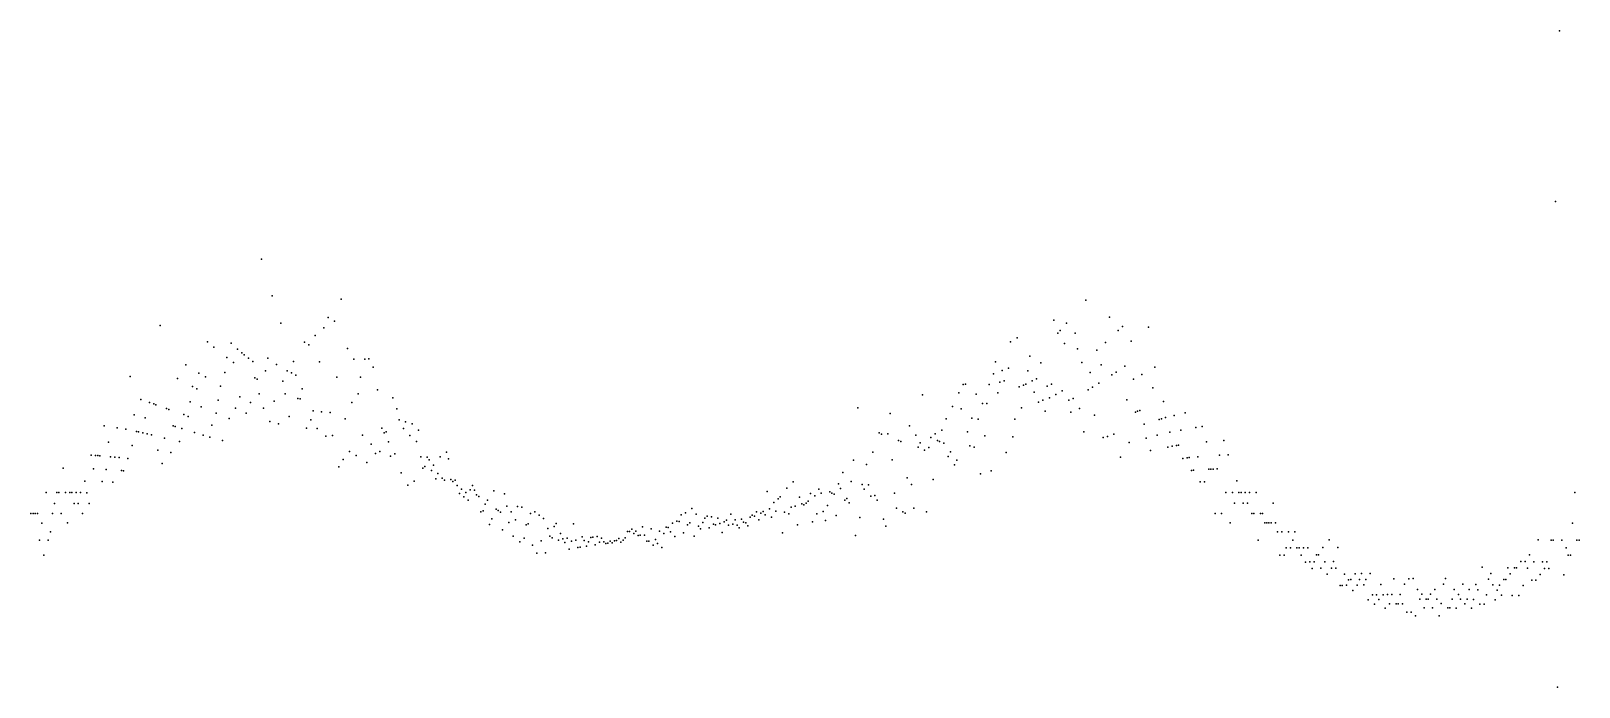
# Model space of a CAD drawing. Header units: metres. Extents: x 0 to 360, y 24 to 177.
import ezdxf

# ---------------------------------------------------------------- set-up
doc = ezdxf.new("R2010")
doc.units = ezdxf.units.M

msp = doc.modelspace()

# ---------------------------------------------------------------- linework, layer by layer
for p in [(355, 176.66), (354, 137.07), (53.5, 123.67), (56, 115.13), (72, 114.41), (245, 114.13), (30, 108.27), (58, 108.85), (69, 110.1), (70.5, 109.26), (237.5, 109.48), (240.5, 108.79), (250.5, 110.23), (253.5, 108.04), (259.5, 107.86), (41, 104.5), (63.5, 104.4), (66, 105.93), (68, 107.71), (227.5, 104.5), (229, 105.43), (238.5, 106.49), (239, 107.08), (242.5, 106.5), (249.5, 104.33), (252.5, 107.14), (255.5, 104.67), (42.5, 103.27), (45.5, 100.87), (46.5, 104.17), (48, 102.79), (49, 101.92), (49.5, 101.46), (50.5, 100.68), (55, 100.67), (64.5, 103.8), (73.5, 102.97), (232, 101.13), (240, 104.07), (243, 102.85), (247.5, 102.57), (36, 99.18), (39, 97.23), (45, 97.34), (47, 99.66), (51.5, 99.92), (54.5, 97.72), (57, 99.25), (59.5, 97.75), (60.5, 97.27), (61, 99.88), (67, 99.84), (75, 100.47), (77.5, 100.44), (78.5, 100.53), (79.5, 98.6), (224, 99.81), (225.5, 97.82), (227, 98.35), (231.5, 97.72), (234.5, 99.59), (244, 99.69), (246, 97.35), (248.5, 99.18), (252, 97.47), (254, 98.87), (261, 98.57), (23, 96.45), (34, 95.96), (37.5, 94.08), (38.5, 93.56), (40.5, 96.32), (44, 94.2), (52, 96.13), (52.5, 95.81), (58.5, 95.36), (61.5, 96.73), (63, 93.56), (71, 96.28), (76.5, 96.28), (216.5, 94.59), (217, 94.62), (222.5, 94.59), (223.5, 97.05), (225, 95.1), (226, 95.45), (229.5, 94.04), (230.5, 94.4), (231, 94.62), (232.5, 95.39), (233.5, 95.9), (236, 94.18), (237, 94.69), (246.5, 93.97), (248, 94.89), (251, 96.84), (256, 95.8), (258, 96.91), (260.5, 93.8), (25.5, 91.11), (27.5, 90.43), (28.5, 90.08), (29, 89.89), (37, 90.53), (43.5, 90.97), (48.5, 91.69), (51, 90.43), (53, 92.44), (56.5, 90.73), (59, 92.4), (62, 91.36), (62.5, 91.24), (74.5, 90.38), (76, 92.43), (80.5, 93.33), (84, 91.45), (207, 92.17), (215.5, 92.66), (219.5, 92.37), (221, 90.2), (222, 90.17), (224.5, 92.61), (233, 92.81), (234, 90.5), (235, 90.9), (236.5, 91.48), (238, 92.25), (239.5, 93.14), (241, 90.91), (242, 91.36), (245.5, 93.37), (254.5, 91.01), (263, 90.64), (24, 87.52), (26.5, 86.84), (31.5, 89), (32, 88.81), (35.5, 87.58), (36.5, 87.18), (39.5, 89.38), (43, 87.89), (46, 86.72), (47.5, 89.07), (50, 87.95), (54, 89.05), (60, 87.16), (65, 86.36), (65.5, 88.43), (67.5, 88.23), (69.5, 88.1), (73, 86.6), (85, 88.92), (85.5, 86.36), (192, 89.19), (199.5, 87.87), (212.5, 86.63), (214, 89.43), (216, 88.92), (218.5, 86.75), (220, 86.52), (228.5, 86.56), (230, 89.18), (235.5, 88.38), (241.5, 88.12), (243.5, 89.03), (247, 87.49), (256.5, 88.19), (257, 88.38), (257.5, 88.57), (262, 86.45), (262.5, 86.59), (263.5, 86.89), (265.5, 87.4), (268, 87.99), (17, 84.95), (20, 84.52), (22, 84.2), (24.5, 83.68), (25, 83.58), (26, 83.35), (27, 83.12), (28, 82.88), (33, 84.95), (33.5, 84.8), (35, 84.36), (38, 83.42), (40, 82.81), (42, 85.17), (55.5, 85.97), (57.5, 85.43), (64, 84.42), (66.5, 84.34), (70, 82.76), (77, 82.78), (81.5, 84.46), (82, 83.33), (82.5, 83.56), (86.5, 84.33), (87, 85.87), (88, 82.77), (88.5, 85.48), (90, 83.97), (197, 83.32), (197.5, 83.03), (199, 83.14), (204, 85), (205.5, 82.78), (210, 83.16), (211.5, 83.96), (217.5, 83.59), (221.5, 82.69), (244.5, 83.59), (251.5, 83.04), (258.5, 85.36), (261.5, 82.81), (264.5, 83.5), (267, 84), (270.5, 84.58), (272, 84.8), (18, 81.18), (23.5, 80.45), (29.5, 79.34), (31, 82.15), (34.5, 81.32), (41.5, 82.35), (44.5, 81.56), (68.5, 82.6), (79, 80.7), (83, 81.23), (89.5, 81.38), (201.5, 81.6), (202, 81.32), (206, 80.04), (206.5, 81), (207.5, 79.3), (208.5, 79.95), (209, 82.3), (210.5, 81.58), (211, 81.36), (212, 80.93), (218, 80.31), (219, 80.02), (228, 82.43), (249, 82.24), (250, 82.54), (255, 81.08), (259, 82.14), (260, 79.26), (264, 80.06), (265, 80.22), (266, 80.39), (266.5, 80.46), (273, 81.29), (277, 81.61), (14, 78.16), (15, 78.09), (15.5, 78.06), (16, 78.02), (18.5, 77.8), (19.5, 77.72), (20.5, 77.62), (22.5, 77.41), (30.5, 76.22), (32.5, 78.75), (72.5, 77.14), (74, 78.99), (75.5, 78.1), (78, 76.49), (80, 78.56), (81, 79.01), (83.5, 77.94), (84.5, 78.46), (90.5, 77.75), (91.5, 75.5), (92, 77.74), (92.5, 77.09), (93.5, 75.88), (95, 77.81), (96.5, 78.83), (97, 77.3), (191, 76.97), (194, 75.97), (195.5, 78.89), (200, 77.08), (213, 77.86), (213.5, 78.95), (214.5, 75.95), (215, 77), (226.5, 78.77), (253, 77.74), (267.5, 77.42), (268.5, 77.54), (269, 77.59), (271, 77.78), (276, 78.14), (278, 78.25), (7.5, 75.18), (12.5, 72.16), (14.5, 75), (16.5, 72.03), (17.5, 74.82), (19, 71.9), (21, 74.57), (21.5, 74.54), (71.5, 75.49), (86, 74.03), (89, 72.11), (91, 75.17), (93, 74.64), (94, 72.71), (94.5, 73.88), (95.5, 72.85), (96, 72.36), (97.5, 72.52), (98, 72.06), (98.5, 72.38), (177, 71.96), (188.5, 74.14), (190.5, 72.09), (203.5, 72.9), (209.5, 72.55), (220.5, 73.84), (223, 74.53), (269.5, 74.63), (270, 74.66), (271.5, 71.95), (272.5, 72), (273.5, 74.9), (274, 74.92), (274.5, 74.95), (275.5, 74.99), (280, 72.21), (3.5, 69.51), (6, 69.51), (6.5, 69.51), (8, 69.5), (9, 69.49), (9.5, 69.49), (10.5, 69.48), (11.5, 69.47), (13, 69.46), (87.5, 71.2), (99, 71.16), (99.5, 69.28), (100, 70.31), (100.5, 68.5), (101, 69.5), (102, 70.11), (102.5, 71.14), (103, 70.01), (103.5, 68.93), (104, 68.54), (107.5, 69.87), (110, 69.21), (171, 69.74), (174, 68.48), (175.5, 70.53), (178.5, 68.42), (181, 69.23), (182, 68.71), (183, 70.31), (183.5, 69.32), (185.5, 69.66), (186, 69.38), (186.5, 69.1), (187.5, 71.51), (188, 70.45), (193, 71.38), (193.5, 70.28), (194.5, 71.29), (195, 68.61), (196, 68.79), (200.5, 69.34), (204.5, 71.37), (277.5, 69.48), (279, 69.49), (280.5, 69.51), (281, 69.51), (282, 69.52), (283, 69.52), (284.5, 69.53), (358.5, 69.51), (5.5, 66.98), (10, 66.97), (11, 66.97), (13.5, 66.96), (101.5, 67.74), (104.5, 65.01), (105, 65.28), (105.5, 66.79), (106, 67.71), (108, 65.65), (108.5, 65.31), (109, 64.96), (110.5, 66.29), (111.5, 64.99), (113, 66.26), (114, 66.11), (117, 65), (152, 64.8), (153.5, 65.75), (168.5, 65.02), (170, 65.08), (171.5, 65.72), (172.5, 67.17), (173, 65.14), (173.5, 68.04), (175, 64.93), (176.5, 66.11), (177.5, 66.29), (179, 66.87), (179.5, 66.63), (180, 67.04), (180.5, 67.45), (184, 65.07), (185, 66.48), (189, 67.7), (189.5, 68.12), (190, 67.13), (196.5, 67.72), (201, 65.85), (202.5, 64.99), (205, 65.87), (208, 65.02), (279.5, 66.99), (281.5, 66.99), (282.5, 66.99), (288.5, 66.99), (0, 64.61), (0.5, 64.61), (1, 64.61), (1.5, 64.61), (2.5, 62.41), (5, 64.62), (7, 64.62), (8.5, 62.44), (12, 64.64), (106.5, 62.05), (107, 63.39), (111, 62.53), (112.5, 63.17), (115, 62.03), (115.5, 62.22), (116, 64.61), (118, 64.23), (119, 63.48), (120, 61.16), (121.5, 61.6), (122, 62.27), (126, 62.25), (142, 61.55), (147.5, 61.43), (148, 61.4), (149, 62.37), (150, 62.81), (150.5, 62.76), (151, 64.35), (152.5, 62.01), (153, 62.48), (154.5, 64.45), (155, 61.67), (156, 62.56), (156.5, 63.56), (157, 64.02), (157.5, 61.26), (158, 63.83), (158.5, 62.11), (159, 62.02), (159.5, 63.52), (160, 62.34), (161, 62.65), (161.5, 63.08), (162, 61.89), (162.5, 64.5), (163, 62.18), (163.5, 63.12), (164, 61.92), (164.5, 61.28), (165, 63.27), (165.5, 62.58), (166, 62.44), (166.5, 61.77), (167, 63.79), (167.5, 64.2), (168, 64.04), (169, 63.15), (169.5, 64.68), (170.5, 64.32), (172, 63.78), (176, 64.51), (178, 61.97), (181.5, 62.68), (182.5, 64.57), (184.5, 63), (187, 64.16), (192.5, 63.73), (198, 63.28), (198.5, 61.68), (203, 64.69), (275, 64.65), (276.5, 64.65), (278.5, 62.48), (283.5, 64.64), (284, 64.64), (285.5, 64.63), (286, 64.63), (286.5, 62.43), (287, 62.43), (287.5, 62.43), (288, 62.43), (289, 62.43), (358, 62.41), (2, 58.43), (4, 58.44), (4.5, 60.36), (109.5, 60.81), (112, 59.37), (113.5, 58.04), (114.5, 58.86), (118.5, 58.3), (120.5, 59.34), (121, 59), (122.5, 58.46), (123, 60.01), (123.5, 58.71), (124, 57.9), (124.5, 58.93), (125.5, 58.22), (126.5, 58.42), (128, 59.17), (128.5, 58.32), (129.5, 58.03), (130, 59.03), (130.5, 59.11), (131.5, 59.25), (132, 57.93), (132.5, 58.91), (133, 58.05), (133.5, 57.65), (134, 57.7), (134.5, 58.21), (135, 57.8), (135.5, 58.3), (136, 58.34), (136.5, 58.84), (137, 57.96), (137.5, 58.45), (138, 58.95), (138.5, 60.42), (139, 60.45), (139.5, 60.97), (140, 60), (140.5, 60.51), (141, 59.55), (141.5, 59.56), (142.5, 59.57), (143, 58.17), (143.5, 58.17), (144, 61.05), (145, 58.61), (145.5, 57.68), (146, 60.5), (147, 59.97), (148.5, 60.37), (149.5, 59.32), (151.5, 60.11), (154, 59.33), (155.5, 61.09), (160.5, 60.19), (174.5, 60.16), (191.5, 59.49), (285, 58.47), (289.5, 60.37), (290.5, 60.37), (292, 60.37), (293, 58.45), (293.5, 60.37), (301.5, 58.53), (350, 58.5), (353, 58.46), (353.5, 58.45), (355.5, 58.44), (359, 58.42), (359.5, 58.42), (3, 54.93), (116.5, 57.24), (117.5, 55.38), (119.5, 55.5), (125, 56.34), (127, 56.72), (127.5, 56.81), (129, 57.05), (131, 57.35), (144.5, 57.26), (146.5, 56.76), (290, 54.94), (291, 54.94), (291.5, 56.64), (292.5, 56.64), (294, 56.65), (294.5, 56.65), (295, 54.95), (295.5, 56.66), (296.5, 56.66), (298.5, 54.99), (299, 55), (300, 56.7), (303.5, 56.76), (348, 55.03), (356.5, 56.62), (357, 54.92), (357.5, 54.92), (296, 53.36), (297, 53.37), (297.5, 51.87), (298, 53.39), (299.5, 51.9), (300.5, 53.42), (301, 50.5), (302, 51.94), (302.5, 53.45), (303, 51.95), (305, 50.57), (307.5, 50.63), (309, 50.66), (311, 50.7), (337, 52.15), (339, 50.69), (343, 52.03), (343.5, 50.6), (344.5, 52), (345, 51.99), (346, 53.47), (347, 53.45), (347.5, 51.94), (349, 53.42), (350.5, 50.46), (351, 53.39), (351.5, 51.87), (352, 53.37), (352.5, 51.86), (356, 50.4), (304, 47.93), (304.5, 47.94), (305.5, 47.96), (306, 49.25), (306.5, 49.26), (307, 46.78), (308, 48.01), (308.5, 49.3), (309.5, 48.04), (310, 49.33), (313.5, 48.12), (316.5, 49.45), (319, 48.2), (320, 49.49), (321, 49.5), (322, 47.01), (326, 47.01), (328, 48.22), (328.5, 49.5), (330.5, 46.99), (332.5, 48.18), (334, 46.94), (335.5, 48.13), (336, 46.91), (338.5, 49.35), (339.5, 48.06), (340.5, 46.82), (341, 48.02), (342, 49.28), (342.5, 49.27), (346.5, 47.91), (348.5, 49.15), (349.5, 49.13), (310.5, 44.6), (311.5, 45.72), (312, 43.58), (312.5, 45.74), (313, 44.65), (314, 45.76), (315, 45.78), (315.5, 43.64), (316, 45.8), (317, 43.66), (317.5, 43.67), (318, 45.82), (318.5, 43.68), (322.5, 44.76), (323, 45.86), (324, 44.76), (324.5, 44.76), (325, 45.86), (326.5, 44.76), (327.5, 43.71), (330, 44.74), (331.5, 45.82), (332, 44.72), (333, 43.66), (333.5, 44.7), (335, 44.67), (336.5, 43.6), (337.5, 43.58), (338, 45.72), (340, 44.58), (341.5, 45.65), (344, 45.6), (345.5, 45.56), (314.5, 42.63), (319.5, 41.73), (320.5, 41.74), (321.5, 40.83), (323.5, 42.71), (325.5, 42.71), (327, 40.84), (329, 42.7), (329.5, 42.69), (331, 42.68), (334.5, 42.64), (354.5, 24.33)]:
    msp.add_point(p)

doc.saveas('drawing.dxf')
